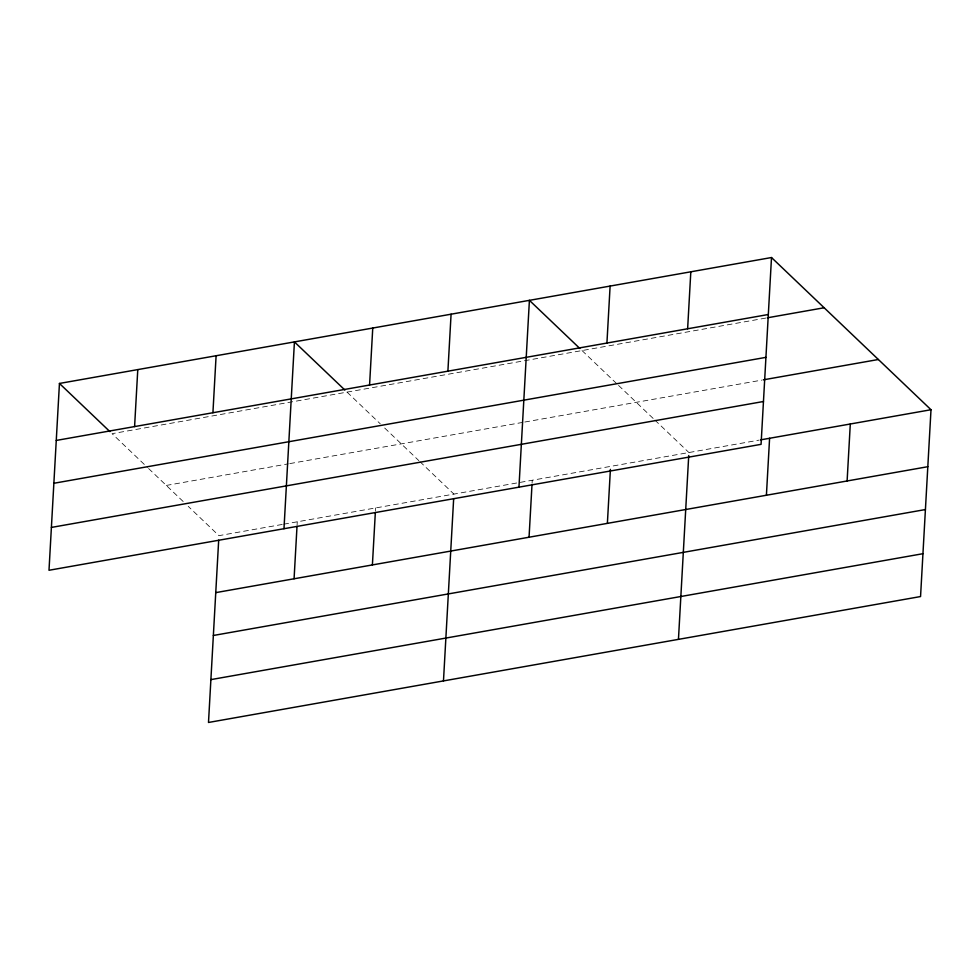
<?xml version="1.0" encoding="UTF-8"?>
<svg xmlns="http://www.w3.org/2000/svg" width="980" height="980" viewBox="0 0 980 980"><rect width="100%" height="100%" fill="white"/><g stroke="black" fill="none" stroke-linecap="round" stroke-linejoin="round"><path stroke-width="0.73" stroke-dasharray="4.9 3.68" d="M297.099 524.802L297.259 521.801M375.426 510.948L375.585 507.946M532.079 483.238L532.238 480.249M765.858 318.059L112.075 433.675L147.49 467.472M166.306 485.431L288.316 463.846M289.823 463.589L523.296 422.294M524.802 422.025L761.803 380.118M282.203 524.459L218.932 535.656L188.234 506.354M283.71 524.202L759.133 440.118M582.034 350.571L617.449 384.368M618.564 385.422L653.807 419.06M654.91 420.102L688.903 452.54M347.055 392.123L380.252 423.801M384.687 428.027L418.827 460.612M419.93 461.654L453.912 494.091M148.593 468.526L183.848 502.164"/><path stroke-width="1.47" d="M59.449 383.45L49 570.274L761.068 444.344L771.505 257.532L59.449 383.45L109.883 431.592M134.591 426.582L137.776 369.607M212.917 412.727L216.102 355.752M218.687 540.152L208.495 722.468L920.551 596.551L931 409.726L771.505 257.532M283.98 528.722L294.429 341.898L344.862 390.028M294.074 578.776L297.014 526.297M369.57 385.03L372.755 328.043M372.4 564.921L375.34 512.442M447.897 371.175L451.082 314.2M443.475 680.916L453.666 498.6M518.959 487.158L529.408 300.346L579.841 348.476M529.053 537.224L531.993 484.745M606.926 343.049L610.111 286.074M607.38 523.369L610.405 469.396M687.629 328.778L690.814 271.803M678.454 639.364L688.732 455.541M766.409 495.243L769.594 438.268M847.112 480.972L850.297 423.997M56.264 440.437L768.32 314.507M767.352 317.802L824.143 307.757M53.863 483.275L765.931 357.357M763.298 379.848L878.374 359.501M51.401 527.424L763.457 401.506M760.627 439.861L931 409.726M215.747 592.63L927.815 466.701M213.358 635.481L925.414 509.551M210.884 679.618L922.952 553.7"/></g></svg>
